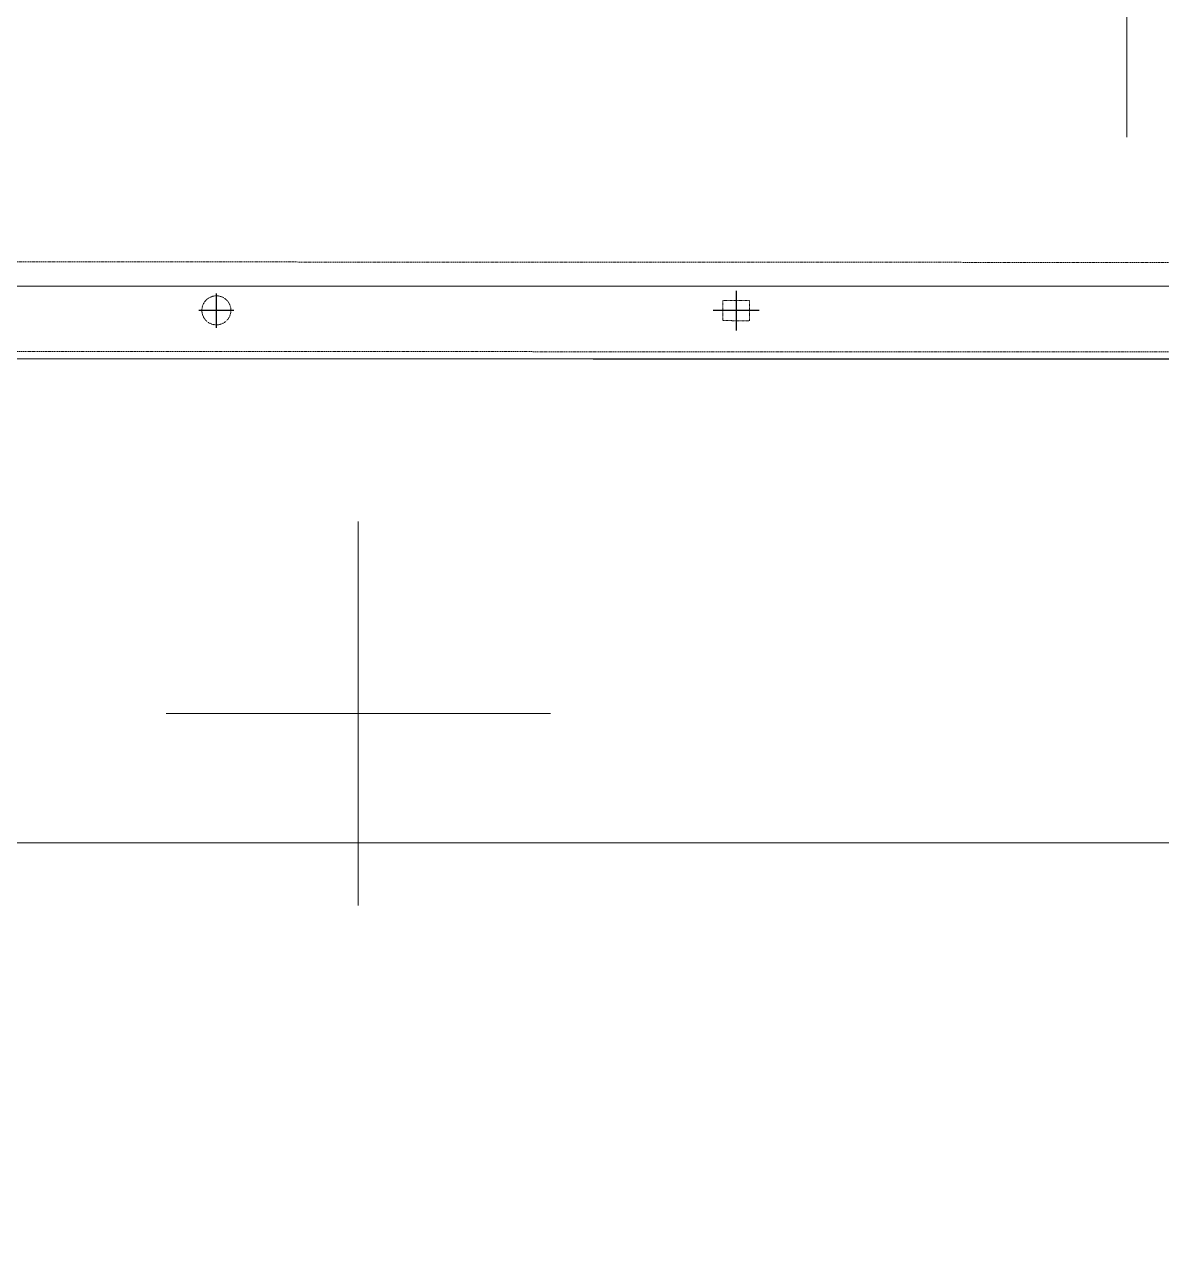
# Model space of a CAD drawing. Header units: millimetres. Extents: x 845401 to 948039, y 511594 to 550263.
# Drawn here: x 908560 to 909029, y 535644 to 536150 of the extents above; entities that cross this region are included whole.
import ezdxf

# ---------------------------------------------------------------- set-up
doc = ezdxf.new("R2010")
doc.units = ezdxf.units.MM
doc.linetypes.add('CENTER', pattern=[0])
doc.linetypes.add('DASHED', pattern=[0.75, 0.5, -0.25])
for name, color, linetype in [('00', 7, 'Continuous'), ('3中心线层', 1, 'CENTER'), ('4虚线层', 6, 'DASHED')]:
    doc.layers.add(name, color=color, linetype=linetype)
doc.layers.add('A-剖-0.10mm.......SECT-L01', color=255, linetype='Continuous', lineweight=18)
doc.layers.add('物流设备', color=7, linetype='Continuous', lineweight=5)

# ---------------------------------------------------------------- blocks, each defined once
blk = doc.blocks.new('*U100478')
at = {"color": 7, "linetype": 'Continuous', "lineweight": 25}
blk.add_line((-1886.94, 402.02), (-3021.69, 402.02), dxfattribs=at)
at = {"layer": '3中心线层'}
for p, q in [((-2406.69, 430.17), (-2406.69, 413.87)), ((-2191.94, 414.77), (-2191.94, 428.99)), ((-2416.19, 422.02), (-2397.19, 422.02)), ((-2199.19, 422.02), (-2184.69, 422.02))]:
    blk.add_line(p, q, dxfattribs=at)
at = {"layer": '4虚线层', "linetype": 'DASHED', "lineweight": 18}
for p, q in [((-1889.94, 442.02), (-3018.69, 442.02)), ((-1886.94, 405.02), (-3021.69, 405.02))]:
    blk.add_line(p, q, dxfattribs=at)
at = {"layer": '4虚线层', "linetype": 'DASHED', "lineweight": 18, "ltscale": 0.2}
blk.add_lwpolyline([(-2412.19, 426.17), (-2401.19, 426.17), (-2401.19, 417.87), (-2412.19, 417.87)], close=True, dxfattribs=at)
blk.add_circle((-2191.94, 422.02), 6, dxfattribs=at)
blk = doc.blocks.new('*U100569')
at = {"color": 1}
blk.add_lwpolyline([(0, -630), (7920.6, -630), (7920.6, 630), (0, 630)], close=True, dxfattribs=at)
at = {"color": 4}
blk.add_lwpolyline([(0, -600), (7920.6, -600), (7920.6, 600), (0, 600)], close=True, dxfattribs=at)
at = {"color": 2}
blk.add_lwpolyline([(0, -630), (7920.6, -630), (7920.6, -830), (0, -830)], close=True, dxfattribs=at)
for tag, p in [('设备编号', (485.24, 55.29)), ('设备高度', (489.75, -155.56))]:
    blk.add_attdef(tag, p, '', height=100)
at = {"flags": 1}
blk.add_attdef('设备类型', (14421.9, -37.08), '', height=100, dxfattribs=at)
blk = doc.blocks.new('C线')
at = {"xscale": -1, "rotation": 359.9712527628268}
blk.add_blockref('*U100478', (988316.62, 474448.59, 12.69), dxfattribs=at)
at = {"layer": '物流设备', "color": 0}
blk.add_blockref('*U100569', (986088.08, 475479.52, 25.38), dxfattribs=at)
blk = doc.blocks.new('BC线平台')
at = {"layer": 'A-剖-0.10mm.......SECT-L01'}
h = blk.add_hatch(dxfattribs=at)
h.set_pattern_fill('CROSS', color=2, scale=50)
h.set_pattern_definition([(0, (691447.87, 341554.85), (317.5, 317.5), [158.75, -476.25]), (90, (691527.24, 341475.47), (-317.5, 317.5), [158.75, -476.25])])
h.paths.add_polyline_path([(786169.72, 367097.04), (791174.13, 367097.04), (791174.13, 370095.42), (786169.72, 370095.42)])

msp = doc.modelspace()

# ---------------------------------------------------------------- block references
at = {"layer": '00'}
for name, p in [('BC线平台', (120688.34, 168041.31, -0.98)), ('C线', (-81869.83, 61162.22))]:
    msp.add_blockref(name, p, dxfattribs=at)

doc.saveas('drawing.dxf')
